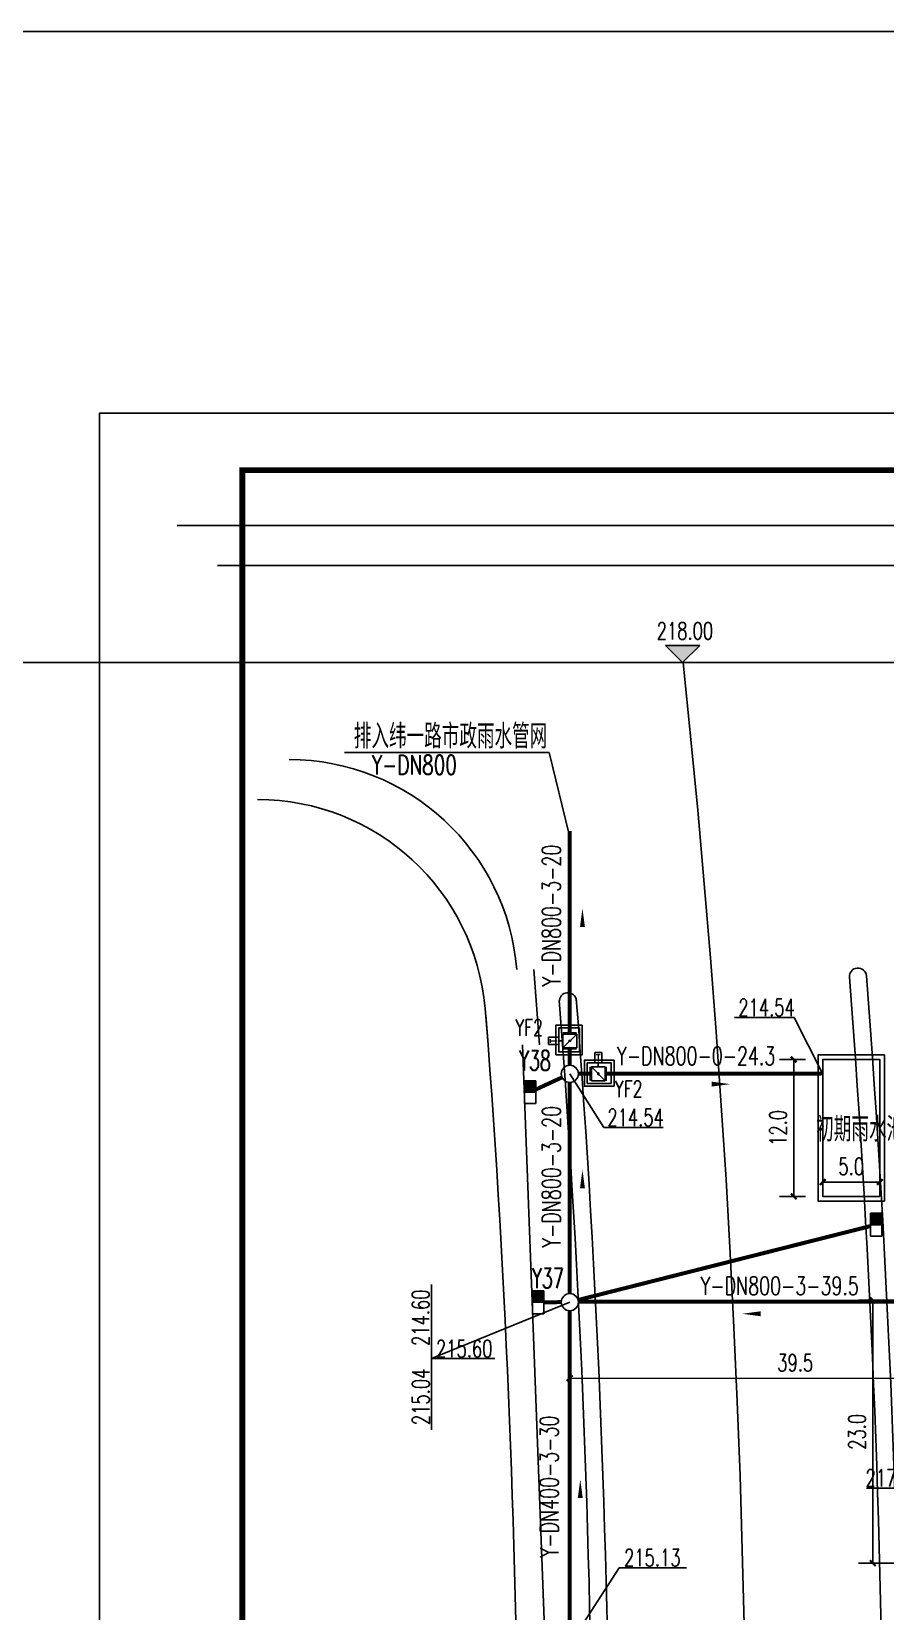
# Model space of a CAD drawing. Header units: metres. Extents: x 497246 to 997717, y 2998582 to 5998198.
# Drawn here: x 497479.1 to 497553.9, y 2999183.2 to 2999321.6 of the extents above; entities that cross this region are included whole.
import ezdxf
from ezdxf.enums import TextEntityAlignment as Align

# ---------------------------------------------------------------- set-up
doc = ezdxf.new("R2010")
doc.units = ezdxf.units.M
doc.header["$LTSCALE"] = 1000
doc.linetypes.add('DASHDOT', pattern=[1, 0.5, -0.25, 0, -0.25])
doc.layers.get('0').update_dxf_attribs({"linetype": 'CONTINUOUS'})
doc.layers.get('Defpoints').update_dxf_attribs({"linetype": 'CONTINUOUS'})
for name, color, linetype in [('00侧分带', 3, 'CONTINUOUS'), ('DIM_ELEV', 3, 'CONTINUOUS'), ('EQUIP_消防', 7, 'CONTINUOUS'), ('PIPE-雨水', 4, 'CONTINUOUS'), ('PUB_TEXT', 7, 'CONTINUOUS'), ('RD-中线', 1, 'DASHDOT'), ('RD-侧石线', 5, 'CONTINUOUS'), ('RD-红线', 7, 'CONTINUOUS'), ('TEXT_雨水', 7, 'CONTINUOUS'), ('TWT_DIM', 3, 'CONTINUOUS'), ('TWT_雨水口', 4, 'CONTINUOUS'), ('VALVE_雨水', 7, 'CONTINUOUS'), ('WELL_雨水', 4, 'CONTINUOUS'), ('z_图框', 7, 'CONTINUOUS'), ('文字-排水', 122, 'CONTINUOUS'), ('雨水标注', 100, 'CONTINUOUS')]:
    doc.layers.add(name, color=color, linetype=linetype)
doc.styles.add('_TCH_DIM', font='SIMPLEX', dxfattribs={"bigfont": 'GBCBIG'})
doc.styles.add('_TCH_DIM_T3', font='SIMPLEX', dxfattribs={"width": 0.705882, "bigfont": 'GBCBIG'})
doc.styles.add('_TWT_WELL', font='SIMPLEX', dxfattribs={"width": 0.8, "height": 3.5, "bigfont": 'HZTXT'})
doc.styles.add('HZ', font='rs.shx', dxfattribs={"width": 0.8, "bigfont": 'hztxt.shx'})
doc.styles.add('HZTXT', font='txt', dxfattribs={"width": 0.7, "bigfont": 'HZTXT'})
doc.styles.add('SZK', font='romand.shx', dxfattribs={"width": 0.7, "bigfont": 'hztxt.shx'})
doc.styles.add('TG_LINETYPE', font='SIMPLEX', dxfattribs={"width": 0.8, "height": 3, "bigfont": 'HZTXT'})
doc.linetypes.add('TG_Y', pattern='A,2,-0.3,["Y",TG_LINETYPE,S=0.1,R=0,X=-0.23,Y=-0.15],0', length=2.3)
doc.dimstyles.new('_TWT_ARCH&&1', dxfattribs={"dimtxt": 1.4875, "dimasz": 0.5, "dimexe": 1.25, "dimexo": 1.5, "dimgap": 0.63125, "dimtad": 1, "dimdec": 1, "dimzin": 0, "dimdsep": 46, "dimtxsty": '_TCH_DIM_T3', "dimblk": 'ARCHTICK', "dimcen": 0.09, "dimclrt": 7, "dimazin": 2, "dimtfac": 1, "dimtdec": 1, "dimtix": 1, "dimtmove": 2, "dimatfit": 3, "dimfxl": 1, "dimtolj": 1, "dimtzin": 0, "dimarcsym": 0})

# ---------------------------------------------------------------- blocks, each defined once
blk = doc.blocks.new('$VALVE$00000721')
for p, q in [((-77, 258), (-77, 132)), ((77, 258), (-77, 258)), ((77, 132), (77, 258)), ((-150, 86), (150, -86)), ((-150, 86), (150, 86)), ((-150, 86), (-150, -86)), ((-77, 132), (0, 132)), ((0, 86), (0, 132)), ((0, 132), (77, 132)), ((150, 86), (150, -86)), ((-150, -86), (150, -86))]:
    blk.add_line(p, q)
at = {"const_width": 25.3}
blk.add_lwpolyline([(-13, 0, 1), (13, 0, 1)], format="xyb", close=True, dxfattribs=at)
for p in [(-150, 0), (150, 0)]:
    blk.add_point(p)
at = {"style": 'HZ', "width": 1.675276}
blk.add_text('T', height=84, dxfattribs=at).set_placement((-50, 152), (44, 152), align=Align.FIT)
blk = doc.blocks.new('_ArchTick')
at = {"color": 0, "linetype": 'ByBlock', "const_width": 0.4}
blk.add_lwpolyline([(-0.5, -0.5), (0.5, 0.5)], dxfattribs=at)
blk = doc.blocks.new('*D497')
at = {"layer": 'Defpoints', "color": 0, "transparency": 16777216}
for p in [(497553.43, 2999220.82), (497548.43, 2999219.56), (497553.43, 2999219.56)]:
    blk.add_point(p, dxfattribs=at)
at = {"layer": 'TWT_DIM', "color": 0, "lineweight": -2, "transparency": 16777216}
for p, q in [((497548.43, 2999221.06), (497548.43, 2999222.07)), ((497553.43, 2999221.06), (497553.43, 2999222.07)), ((497548.43, 2999220.82), (497553.43, 2999220.82))]:
    blk.add_line(p, q, dxfattribs=at)
at = {"layer": 'TWT_DIM', "color": 0, "lineweight": -2, "transparency": 16777216, "xscale": 0.5, "yscale": 0.5, "zscale": 0.5, "rotation": 180}
blk.add_blockref('_ArchTick', (497548.43, 2999220.82), dxfattribs=at)
at = {"layer": 'TWT_DIM', "color": 0, "lineweight": -2, "transparency": 16777216, "xscale": 0.5, "yscale": 0.5, "zscale": 0.5}
blk.add_blockref('_ArchTick', (497553.43, 2999220.82), dxfattribs=at)
at = {"layer": 'TWT_DIM', "color": 7, "transparency": 16777216, "insert": (497550.93, 2999222.19), "char_height": 1.488, "attachment_point": 5, "style": '_TCH_DIM_T3'}
blk.add_mtext('\\A1;5.0', dxfattribs=at)
blk = doc.blocks.new('*D498')
at = {"layer": 'Defpoints', "color": 0, "transparency": 16777216}
for p in [(497545.89, 2999231.56), (497548.43, 2999231.56), (497548.43, 2999219.56)]:
    blk.add_point(p, dxfattribs=at)
at = {"layer": 'TWT_DIM', "color": 0, "lineweight": -2, "transparency": 16777216}
for p, q in [((497546.93, 2999231.56), (497544.64, 2999231.56)), ((497545.89, 2999219.56), (497545.89, 2999231.56)), ((497546.93, 2999219.56), (497544.64, 2999219.56))]:
    blk.add_line(p, q, dxfattribs=at)
at = {"layer": 'TWT_DIM', "color": 0, "lineweight": -2, "transparency": 16777216, "xscale": 0.5, "yscale": 0.5, "zscale": 0.5}
for p, rotation in [((497545.89, 2999231.56), 90), ((497545.89, 2999219.56), 270)]:
    blk.add_blockref('_ArchTick', p, dxfattribs=dict(at, rotation=rotation))
at = {"layer": 'TWT_DIM', "color": 7, "transparency": 16777216, "insert": (497544.52, 2999225.56), "char_height": 1.488, "attachment_point": 5, "rotation": 90, "style": '_TCH_DIM_T3'}
blk.add_mtext('\\A1;12.0', dxfattribs=at)
blk = doc.blocks.new('*D499')
at = {"layer": 'Defpoints', "color": 0, "transparency": 16777216}
for p in [(497526.27, 2999210.3), (497565.77, 2999210.27), (497565.76, 2999203.59)]:
    blk.add_point(p, dxfattribs=at)
at = {"layer": 'TWT_DIM', "color": 0, "lineweight": -2, "transparency": 16777216}
for p, q in [((497526.27, 2999208.8), (497526.26, 2999202.38)), ((497565.77, 2999208.77), (497565.76, 2999202.34)), ((497526.26, 2999203.63), (497565.76, 2999203.59))]:
    blk.add_line(p, q, dxfattribs=at)
at = {"layer": 'TWT_DIM', "color": 0, "lineweight": -2, "transparency": 16777216, "xscale": 0.5, "yscale": 0.5, "zscale": 0.5}
for p, rotation in [((497526.26, 2999203.63), 179.9524864499339), ((497565.76, 2999203.59), 359.952486449934)]:
    blk.add_blockref('_ArchTick', p, dxfattribs=dict(at, rotation=rotation))
at = {"layer": 'TWT_DIM', "color": 7, "transparency": 16777216, "insert": (497546.02, 2999204.99), "char_height": 1.488, "attachment_point": 5, "rotation": 359.9525, "style": '_TCH_DIM_T3'}
blk.add_mtext('\\A1;39.5', dxfattribs=at)
blk = doc.blocks.new('*D504')
at = {"layer": 'Defpoints', "color": 0, "transparency": 16777216}
for p in [(497552.82, 2999210.46), (497565.77, 2999210.46), (497565.77, 2999187.43)]:
    blk.add_point(p, dxfattribs=at)
at = {"layer": 'TWT_DIM', "color": 0, "lineweight": -2, "transparency": 16777216}
for p, q in [((497564.27, 2999210.46), (497551.57, 2999210.46)), ((497552.82, 2999187.43), (497552.82, 2999210.46)), ((497564.27, 2999187.43), (497551.57, 2999187.43))]:
    blk.add_line(p, q, dxfattribs=at)
at = {"layer": 'TWT_DIM', "color": 0, "lineweight": -2, "transparency": 16777216, "xscale": 0.5, "yscale": 0.5, "zscale": 0.5}
for p, rotation in [((497552.82, 2999210.46), 89.9997433680144), ((497552.82, 2999187.43), 269.9997433680144)]:
    blk.add_blockref('_ArchTick', p, dxfattribs=dict(at, rotation=rotation))
at = {"layer": 'TWT_DIM', "color": 7, "transparency": 16777216, "insert": (497551.44, 2999198.94), "char_height": 1.488, "attachment_point": 5, "rotation": 89.9997, "style": '_TCH_DIM_T3'}
blk.add_mtext('\\A1;23.0', dxfattribs=at)
blk = doc.blocks.new('$TwtSys$00000187')
blk.add_circle((0, 0), 0.5)
blk = doc.blocks.new('$TwtSys$00000424')
for p, q in [((-500, 250), (500, 250)), ((-500, -250), (-500, 250)), ((0, -250), (0, 250)), ((500, 250), (500, -250)), ((500, -250), (-500, -250))]:
    blk.add_line(p, q)
blk.add_solid([(0, 250), (500, 250), (0, -250), (500, -250)])

msp = doc.modelspace()

# ---------------------------------------------------------------- hatches: boundary and pattern name
at = {"layer": 'DIM_ELEV'}
msp.add_hatch(color=0, dxfattribs=at).paths.add_polyline_path([(497536.15, 2999266.33), (497534.65, 2999267.83), (497537.65, 2999267.83)])

# ---------------------------------------------------------------- linework, layer by layer
at = {"color": 0, "ltscale": 10}
for points in [[(497245.79, 2999321.61), (498246.06, 2999321.61), (498246.06, 2998637.56), (497245.79, 2998637.56)], [(497553.83, 2999219.16), (497548.03, 2999219.16), (497548.03, 2999231.96), (497553.83, 2999231.96)], [(497553.83, 2999219.16), (497548.03, 2999219.16), (497548.03, 2999231.96), (497553.83, 2999231.96)], [(497553.43, 2999219.56), (497548.43, 2999219.56), (497548.43, 2999231.56), (497553.43, 2999231.56)]]:
    msp.add_lwpolyline(points, close=True, dxfattribs=at)
at = {"layer": '00侧分带', "ltscale": 100}
for centre, radius, start, end in [((497551.51, 2999238.82), 0.75, 4.5851, 184.5851), ((496541.77, 2999160.85), 1012, 0.10213, 4.41528), ((496541.77, 2999160.85), 1013.5, 0.10213, 4.41553), ((497526.1, 2999236.66), 0.75, 4.5851, 184.5851), ((496541.77, 2999160.85), 986.5, 0.10213, 4.41089), ((496541.77, 2999160.85), 988, 0.10213, 4.41116)]:
    msp.add_arc(centre, radius, start, end, dxfattribs=at)
at = {"layer": 'DIM_ELEV', "color": 0}
for p, q in [((497536.15, 2999266.33), (497534.65, 2999267.83)), ((497534.65, 2999267.83), (497537.65, 2999267.83)), ((497536.15, 2999266.33), (497537.65, 2999267.83))]:
    msp.add_line(p, q, dxfattribs=at)
at = {"layer": 'EQUIP_消防', "color": 3, "linetype": 'Continuous', "ltscale": 0.001}
for points in [[(497527.36, 2999234.57), (497527.36, 2999231.97), (497525.06, 2999231.97), (497525.06, 2999234.57)], [(497527.11, 2999234.32), (497527.11, 2999232.22), (497525.31, 2999232.22), (497525.31, 2999234.32)], [(497530.15, 2999229.21), (497527.55, 2999229.21), (497527.55, 2999231.51), (497530.15, 2999231.51)], [(497529.9, 2999229.46), (497527.8, 2999229.46), (497527.8, 2999231.26), (497529.9, 2999231.26)]]:
    msp.add_lwpolyline(points, close=True, dxfattribs=at)
at = {"layer": 'PIPE-雨水', "linetype": 'ByBlock', "ltscale": 6}
for p, q in [((497506.54, 2999258.45), (497524.47, 2999258.45)), ((497524.47, 2999258.45), (497526.2, 2999251.37))]:
    msp.add_line(p, q, dxfattribs=at)
at = {"layer": 'PIPE-雨水', "color": 0, "linetype": 'TG_Y', "ltscale": 0.005, "const_width": 0.35}
for points in [[(497526.27, 2999233.89), (497526.27, 2999251.56)], [(497526.27, 2999231.05), (497526.27, 2999232.49)], [(497523.3, 2999228.93), (497525.59, 2999229.99)], [(497526.27, 2999211.05), (497526.27, 2999229.55)], [(497527.02, 2999230.31), (497528.07, 2999230.31)], [(497529.47, 2999230.31), (497548.43, 2999230.33)], [(497527, 2999210.49), (497552.61, 2999216.96)], [(497523.99, 2999210.29), (497525.52, 2999210.3)], [(497527.02, 2999210.33), (497565.02, 2999210.33)], [(497526.27, 2999181.08), (497526.27, 2999209.55)]]:
    msp.add_lwpolyline(points, dxfattribs=at)
at = {"layer": 'PIPE-雨水', "color": 70, "linetype": 'ByBlock'}
for points in [[(497527.38, 2999240.31, 0, 0, 0), (497527.38, 2999244.79, 0, 0.432, 0), (497527.38, 2999243.17, 0, 0, 0)], [(497535.84, 2999229.41, 0, 0, 0), (497540.32, 2999229.4, 0, 0.432, 0), (497538.7, 2999229.4, 0, 0, 0)], [(497527.38, 2999217.42, 0, 0, 0), (497527.38, 2999221.9, 0, 0.432, 0), (497527.38, 2999220.28, 0, 0, 0)], [(497545.86, 2999209.28, 0, 0, 0), (497541.37, 2999209.28, 0, 0.432, 0), (497542.99, 2999209.28, 0, 0, 0)], [(497527.19, 2999190.29, 0, 0, 0), (497527.19, 2999194.77, 0, 0.432, 0), (497527.19, 2999193.15, 0, 0, 0)]]:
    msp.add_lwpolyline(points, format="xyseb", dxfattribs=at)
at = {"layer": 'RD-中线', "color": 6, "linetype": 'DASHDOT', "ltscale": 80}
msp.add_line((497994.3, 2999266.33), (497308.3, 2999266.33), dxfattribs=at)
msp.add_arc((496541.77, 2999160.85), 1000, 0.10213, 6.05496, dxfattribs=at)
at = {"layer": 'RD-侧石线', "color": 5, "ltscale": 0.1}
for p, q in [((498020.27, 2999274.83), (497495.4, 2999274.83)), ((497523.63, 2999232.85), (497523.12, 2999239.43)), ((497524.77, 2999162.6), (497522.13, 2999232.85))]:
    msp.add_line(p, q, dxfattribs=at)
msp.add_arc((497501.69, 2999237.83), 20, 4.5851, 89.9996, dxfattribs=at)
at = {"layer": 'RD-红线', "ltscale": 0.1}
for p, q in [((497491.87, 2999278.33), (498020.27, 2999278.33)), ((497518.92, 2999235.47), (497519.12, 2999232.85))]:
    msp.add_line(p, q, dxfattribs=at)
for points in [[(497518.85, 2999236.02, 0.389665), (497498.92, 2999254.33, 0.389665)], [(497518.85, 2999236.02), (497519.12, 2999232.85, -0.017939), (497521.77, 2999162.6), (497522.02, 2999020.29), (497518.57, 2998990.28), (497518.69, 2998926.23), (497518.7, 2998921.37)]]:
    msp.add_lwpolyline(points, format="xyb", dxfattribs=at)
at = {"layer": 'VALVE_雨水', "linetype": 'Continuous'}
for p, q in [((497525.67, 2999233.89), (497526.87, 2999233.89)), ((497525.67, 2999233.79), (497526.87, 2999233.79)), ((497525.67, 2999232.59), (497526.87, 2999232.59)), ((497525.67, 2999232.49), (497526.87, 2999232.49)), ((497528.07, 2999230.91), (497528.07, 2999229.71)), ((497528.17, 2999230.91), (497528.17, 2999229.71)), ((497529.37, 2999230.9), (497529.37, 2999229.7)), ((497529.47, 2999230.9), (497529.47, 2999229.7))]:
    msp.add_line(p, q, dxfattribs=at)
at = {"layer": 'z_图框'}
msp.add_lwpolyline([(497485.08, 2998867.69), (498079.58, 2998867.69), (498079.58, 2999288.19), (497485.08, 2999288.19)], close=True, dxfattribs=at)
at = {"layer": 'z_图框', "const_width": 0.5}
msp.add_lwpolyline([(497497.58, 2998872.69), (498074.58, 2998872.69), (498074.58, 2999283.19), (497497.58, 2999283.19)], close=True, dxfattribs=at)
at = {"layer": '雨水标注', "color": 70}
for p, q in [((497545.92, 2999235.23), (497540.7, 2999235.23)), ((497545.92, 2999235.23), (497548.41, 2999230.32)), ((497529.24, 2999225.6), (497526.27, 2999230.3)), ((497534.46, 2999225.6), (497529.24, 2999225.6)), ((497514.15, 2999211.85), (497514.15, 2999205.35)), ((497514.15, 2999205.35), (497526.27, 2999210.3)), ((497519.71, 2999205.35), (497514.15, 2999205.35)), ((497514.15, 2999205.35), (497514.15, 2999199.11)), ((497557.65, 2999194.01), (497552.26, 2999194.01)), ((497530.6, 2999187.02), (497526.27, 2999180.33)), ((497536.49, 2999187.02), (497530.6, 2999187.02))]:
    msp.add_line(p, q, dxfattribs=at)

# ---------------------------------------------------------------- block references
at = {"layer": 'TWT_雨水口', "xscale": 0.002, "yscale": 0.002, "zscale": 0.002, "rotation": 90}
for p in [(497522.8, 2999228.69), (497553.11, 2999217.08), (497523.49, 2999210.29)]:
    msp.add_blockref('$TwtSys$00000424', p, dxfattribs=at)
at = {"layer": 'VALVE_雨水', "linetype": 'Continuous', "xscale": 0.004005574920530513, "yscale": 0.007200000000000001, "zscale": 0.004005574920530513}
for p, rotation in [((497526.27, 2999233.19), 89.9292437997541), ((497528.77, 2999230.3), 359.9292437997541)]:
    msp.add_blockref('$VALVE$00000721', p, dxfattribs=dict(at, rotation=rotation))
at = {"layer": 'WELL_雨水', "xscale": 1.5, "yscale": 1.5, "zscale": 1.5}
for p in [(497526.27, 2999230.3), (497526.27, 2999210.3)]:
    msp.add_blockref('$TwtSys$00000187', p, dxfattribs=at)

# ---------------------------------------------------------------- texts
at = {"layer": 'PIPE-雨水', "linetype": 'TG_Y', "ltscale": 800, "style": '_TCH_DIM'}
for s, height, p in [('排入纬一路市政雨水管网', 2.1395, (497507.35, 2999258.8, -1.96)), ('初期雨水池二', 2.139, (497547.86, 2999224.37, -1.96))]:
    msp.add_text(s, height=height, rotation=0, dxfattribs=at).set_placement(p)
at = {"layer": 'PIPE-雨水', "linetype": 'TG_Y', "ltscale": 800, "style": 'HZTXT', "width": 0.7}
msp.add_text('Y-DN800', height=1.69, rotation=0, dxfattribs=at).set_placement((497512.65, 2999257.37, 9.8), align=Align.MIDDLE)
at = {"layer": 'PIPE-雨水', "color": 70, "style": 'HZTXT', "width": 0.7}
for s, p in [('Y-DN800-3-20', (497524.66, 2999244.16)), ('Y-DN800-3-20', (497524.66, 2999221.27)), ('Y-DN400-3-30', (497524.47, 2999194.14))]:
    msp.add_text(s, height=1.6, rotation=90, dxfattribs=at).set_placement(p, align=Align.MIDDLE)
for s, p in [('Y-DN800-0-24.3', (497537.34, 2999231.87, 20.88)), ('Y-DN800-3-39.5', (497544.66, 2999211.73, 20.88))]:
    msp.add_text(s, height=1.6, dxfattribs=at).set_placement(p, align=Align.MIDDLE)
at = {"layer": 'PUB_TEXT', "color": 0, "style": '_TCH_DIM', "width": 0.705882}
msp.add_text('218.00', height=1.488, dxfattribs=at).set_placement((497533.88, 2999268.36))
at = {"layer": 'TEXT_雨水', "style": '_TWT_WELL', "width": 0.64}
for s, p in [('Y38', (497521.83, 2999230.6)), ('Y37', (497522.95, 2999211.52))]:
    msp.add_text(s, height=1.75, dxfattribs=at).set_placement(p)
at = {"layer": '文字-排水', "style": 'SZK', "width": 0.7}
for p in [(497521.5, 2999233.63), (497530.22, 2999228.26)]:
    msp.add_text('YF2', height=1.44, dxfattribs=at).set_placement(p)
at = {"layer": '雨水标注', "color": 70, "style": 'HZTXT', "width": 0.7}
for s, p in [('214.54', (497543.51, 2999236.11, 20.88)), ('214.54', (497532.04, 2999226.48, 20.88)), ('215.60', (497517.02, 2999206.23, 20.88)), ('217.70', (497554.65, 2999194.9, 20.88)), ('215.13', (497533.5, 2999187.91, 20.88))]:
    msp.add_text(s, height=1.5, dxfattribs=at).set_placement(p, align=Align.MIDDLE)
for s, p in [('214.60', (497513.2, 2999208.93, 20.88)), ('215.04', (497513.22, 2999202, 20.88))]:
    msp.add_text(s, height=1.5, rotation=90, dxfattribs=at).set_placement(p, align=Align.MIDDLE)

# ---------------------------------------------------------------- dimensions: what is measured, and where the dimension line sits
at = {"layer": 'TWT_DIM', "color": 0}
for p1, p2, distance, picture, middle in [((497548.43, 2999219.56), (497548.43, 2999231.56), 2.54, '*D498', (497544.52, 2999225.56)), ((497548.43, 2999219.56), (497553.43, 2999219.56), 1.26, '*D497', (497550.93, 2999222.19)), ((497526.27, 2999210.3), (497565.77, 2999210.27), -6.68, '*D499', (497546.02, 2999204.99)), ((497565.77, 2999187.43), (497565.77, 2999210.46), 12.95, '*D504', (497551.44, 2999198.94))]:
    dim = msp.add_aligned_dim(p1=p1, p2=p2, distance=distance, dimstyle='_TWT_ARCH&&1', dxfattribs=at)
    dim.commit()
    dim.dimension.update_dxf_attribs({"geometry": picture, "text_midpoint": middle})

doc.saveas('drawing.dxf')
